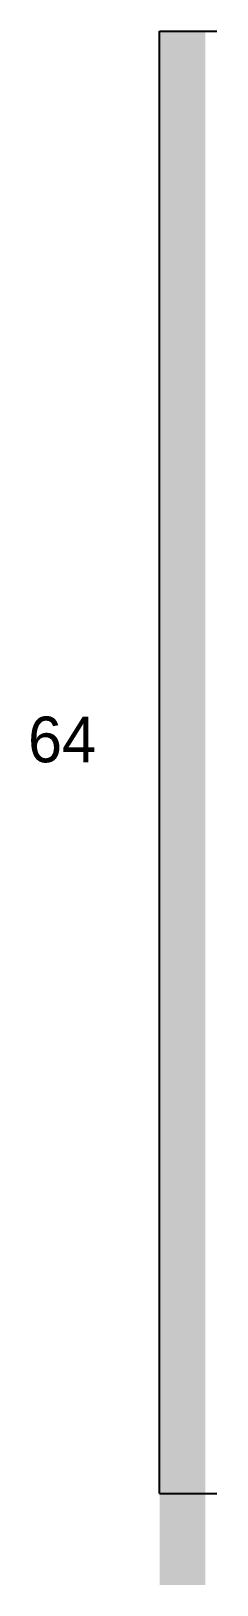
# Model space of a CAD drawing. Header units: metres. Extents: x 230 to 3694, y -1092 to 278.
# Drawn here: x 1153.5 to 1169.7, y -1092.5 to -956.5 of the extents above; entities that cross this region are included whole.
import ezdxf

# ---------------------------------------------------------------- set-up
doc = ezdxf.new("R2010")
doc.units = ezdxf.units.M
doc.layers.add('COTA', color=241, linetype='Continuous')
doc.layers.add('Hachura', color=253, linetype='Continuous')

msp = doc.modelspace()

# ---------------------------------------------------------------- hatches: boundary and pattern name
at = {"layer": 'Hachura'}
h = msp.add_hatch(color=8, dxfattribs=at)
h.dxf.hatch_style = 1
h.paths.add_polyline_path([(1168.7, -956.5), (1164.7, -956.5), (1164.7, -956.5), (1164.7, -1092.5), (1164.7, -1092.5), (1168.7, -1092.5), (1168.7, -1092.5), (1168.7, -956.5)])

# ---------------------------------------------------------------- linework, layer by layer
at = {"layer": 'COTA'}
for p, q in [((1164.7, -1084.5), (1164.7, -956.5)), ((1164.7, -956.5), (1169.7, -956.5)), ((1164.7, -1084.5), (1169.7, -1084.5))]:
    msp.add_line(p, q, dxfattribs=at)

# ---------------------------------------------------------------- texts
msp.add_text('64', height=4, dxfattribs=at).set_placement((1153.2, -1020.5))

doc.saveas('drawing.dxf')
